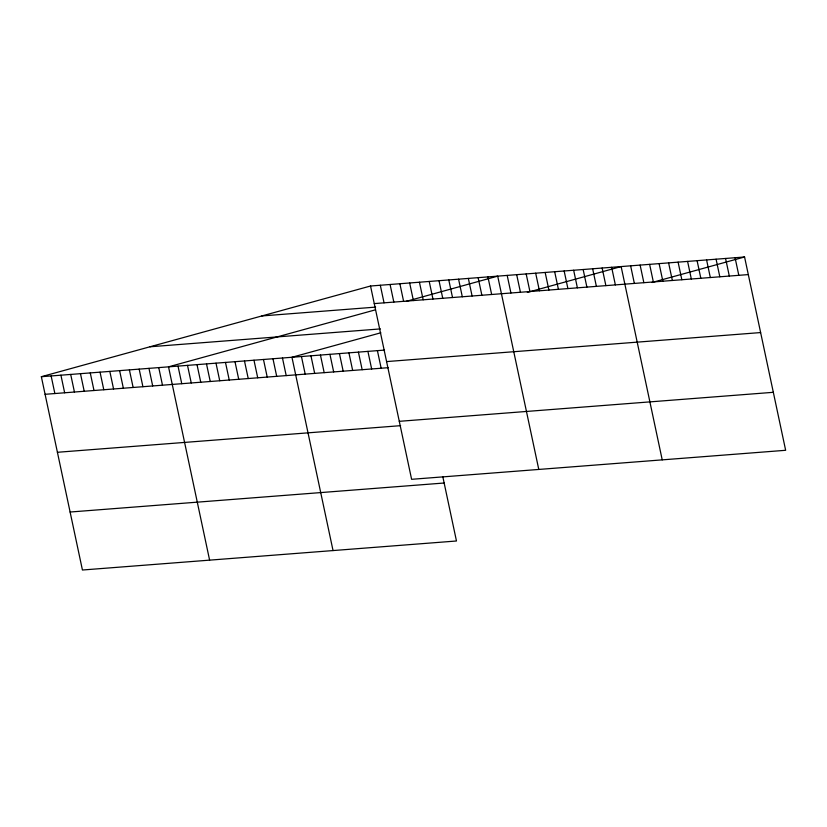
<?xml version="1.0" encoding="UTF-8"?>
<svg xmlns="http://www.w3.org/2000/svg" width="827" height="827" viewBox="0 0 827 827"><rect width="100%" height="100%" fill="white"/><g stroke="black" fill="none" stroke-linecap="round" stroke-linejoin="round"><path stroke-width="1.24" d="M442.827 476.786L456.473 540.992L82.431 570.01L41.35 376.709L370.527 286.008L744.569 256.99L785.65 450.291L411.608 479.309L370.527 286.008M375.076 309.929L168.522 366.847L209.613 560.148M406.357 301.317L497.699 276.146L538.78 469.436M380.833 332.785L291.952 357.274L333.043 550.565M527.316 292.417L621.129 266.563L662.22 459.864M651.986 282.503L744.569 256.99M374.259 303.602L748.301 274.585M261.901 315.945L375.623 307.117M149.976 346.782L380.41 328.908M41.35 376.709L384.534 350.09M386.591 361.585L760.623 332.568M45.092 394.303L388.266 367.684M399.286 421.325L773.328 392.308M57.414 452.286L400.599 425.667M70.109 512.027L444.151 483.009M735.069 257.724L738.811 275.319M725.579 258.469L729.311 276.053M716.079 259.202L719.821 276.797M706.589 259.936L710.321 277.531M697.089 260.67L700.831 278.265M687.599 261.415L691.331 278.999M678.099 262.149L681.841 279.743M668.609 262.883L672.341 280.477M659.109 263.617L662.851 281.211M649.619 264.361L653.351 281.945M640.119 265.095L643.861 282.689M630.629 265.829L634.361 283.423M611.639 267.307L615.371 284.891M602.139 268.041L605.881 285.635M592.649 268.775L596.381 286.369M583.149 269.509L586.891 287.103M573.659 270.253L577.391 287.837M564.159 270.987L567.901 288.582M554.669 271.721L558.411 289.316M545.169 272.455L548.911 290.05M535.679 273.199L539.421 290.794M526.179 273.933L529.921 291.528M516.689 274.667L520.431 292.262M507.189 275.401L510.931 292.996M487.92 276.9L491.651 294.495M478.13 277.665L481.872 295.249M468.351 278.42L472.093 296.014M458.572 279.175L462.303 296.769M448.782 279.94L452.524 297.534M439.003 280.694L442.745 298.289M429.223 281.459L432.955 299.043M419.434 282.214L423.176 299.808M409.654 282.968L413.397 300.563M399.875 283.733L403.607 301.328M390.086 284.488L393.828 302.082M380.306 285.253L384.048 302.837M377.412 350.638L381.154 368.232M367.912 351.382L371.654 368.976M358.422 352.116L362.164 369.71M348.922 352.85L352.664 370.444M339.432 353.584L343.174 371.178M329.932 354.328L333.674 371.923M320.442 355.062L324.184 372.657M310.942 355.796L314.684 373.39M301.452 356.53L305.194 374.124M282.462 358.008L286.204 375.603M272.962 358.742L276.704 376.337M263.472 359.476L267.214 377.071M253.982 360.221L257.714 377.815M244.482 360.954L248.224 378.549M234.992 361.688L238.724 379.283M225.492 362.433L229.234 380.017M216.002 363.167L219.734 380.761M206.502 363.901L210.244 381.495M197.012 364.635L200.744 382.229M187.512 365.379L191.254 382.963M178.022 366.113L181.754 383.707M158.743 367.601L162.485 385.196M148.963 368.366L152.695 385.961M139.174 369.121L142.916 386.716M129.394 369.886L133.137 387.481M119.615 370.641L123.347 388.235M109.826 371.406L113.568 388.99M100.046 372.16L103.788 389.755M90.267 372.915L93.999 390.509M80.477 373.68L84.22 391.274M70.698 374.435L74.44 392.029M60.919 375.2L64.651 392.784M51.129 375.954L54.871 393.549"/></g></svg>
